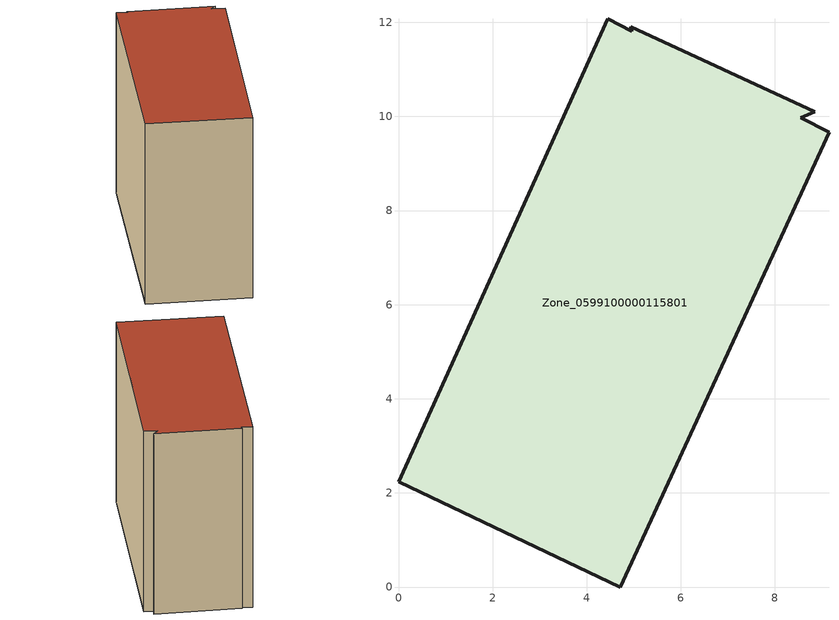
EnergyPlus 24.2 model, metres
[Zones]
Zone_0599100000115801
 floor ground (C_G): 4.45,12.07 4.95,11.81 4.93,11.91 8.85,10.1 8.55,9.97 9.15,9.66 4.71,0 0,2.24 z0
 wall outside (C_F): 8.85,10.1 4.93,11.91 4.95,11.81 4.45,12.07 0,2.24 4.71,0 9.15,9.66 8.55,9.97 8.85,10.1 z0:10.07
 roof outside (C_R): 4.95,11.81 4.45,12.07 0,2.24 4.71,0 9.15,9.66 8.55,9.97 8.85,10.1 4.93,11.91 z10.07
[BUILDING]
Pand.0599100000115801: North Axis=0; Terrain=City; Loads Convergence Tolerance Value=0.04; Temperature Convergence Tolerance Value=0.4; Solar Distribution=FullExterior; Maximum Number of Warmup Days=25; Minimum Number of Warmup Days=1
[Site:Location]
Rotterdam.The.Hague.AP_ZH_NLD Design_Conditions: Latitude=51.96; Longitude=4.45; Time Zone=1; Elevation=-4.5
[SITE:GROUNDTEMPERATURE:BUILDINGSURFACE]
18, 18, 18, 18, 18, 18, 18, 18, 18, 18, 18, 18
[MATERIAL] Thermal Absorptance=0.9; Solar Absorptance=0.7; Visible Absorptance=0.7
Name | Roughness | Thickness | Conductivity | Density | Specific Heat
G.TI.1946 | MediumSmooth | 0.15 | 1 | 540 | 1210
F.TI.1946 | Rough | 0.3 | 0.857143 | 1920 | 840
R.TI.1946 | MediumRough | 0.2 | 0.1 | 1500 | 1000
[CONSTRUCTION]
C_G: G.TI.1946
C_F: F.TI.1946
C_R: R.TI.1946
[ZONE]
Zone_0599100000115801: Type=1; Multiplier=1; Ceiling Height=Autocalculate; Volume=Autocalculate; Floor Area=autocalculate; Part of Total Floor Area=Yes
[ZONEINFILTRATION:DESIGNFLOWRATE]
Infil_Zone_0599100000115801: Zone or ZoneList or Space or SpaceList=Zone_0599100000115801; Schedule=AlwaysOn; Design Flow Rate Calculation Method=Flow/Area; Flow Rate per Floor Area=0.003; Constant Term Coefficient=1; Temperature Term Coefficient=0; Velocity Term Coefficient=0; Velocity Squared Term Coefficient=0
[HVACTEMPLATE:ZONE:IDEALLOADSAIRSYSTEM]
Zone_0599100000115801: Maximum Heating Supply Air Temperature=50; Minimum Cooling Supply Air Temperature=13; Maximum Heating Supply Air Humidity Ratio=0.0156; Minimum Cooling Supply Air Humidity Ratio=0.0077; Heating Limit=NoLimit; Cooling Limit=NoLimit; Dehumidification Control Type=ConstantSensibleHeatRatio; Cooling Sensible Heat Ratio=0.7; Dehumidification Setpoint=60; Humidification Control Type=None; Humidification Setpoint=30; Outdoor Air Method=None; Outdoor Air Flow Rate per Person=0.00944; Outdoor Air Flow Rate per Zone Floor Area=0; Outdoor Air Flow Rate per Zone=0; Demand Controlled Ventilation Type=None; Outdoor Air Economizer Type=NoEconomizer; Heat Recovery Type=None; Sensible Heat Recovery Effectiveness=0.7; Latent Heat Recovery Effectiveness=0.65
[ZONECONTROL:THERMOSTAT]
ThermostatControl_Zone_0599100000115801: Zone or ZoneList=Zone_0599100000115801; Control Type Schedule=DualSetpointControlType; Control 1=Thermostat_Zone_0599100000115801; Temperature Difference Between Cutout And Setpoint=0
[THERMOSTATSETPOINT:DUALSETPOINT]
Thermostat_Zone_0599100000115801: Heating Setpoint Temperature Schedule=HeatingSetpoint_Zone_0599100000115801; Cooling Setpoint Temperature Schedule=CoolingSetpoint_Zone_0599100000115801
[SCHEDULE:COMPACT]
HeatingSetpoint_Zone_0599100000115801: Through: 12/31, For: AllDays, Until: 24:00, 21
CoolingSetpoint_Zone_0599100000115801: Through: 12/31, For: AllDays, Until: 24:00, 24
DualSetpointControlType: Through: 12/31, For: AllDays, Until: 24:00, 4
AlwaysOn: Through: 12/31, For: AllDays, Until: 24:00, 1
